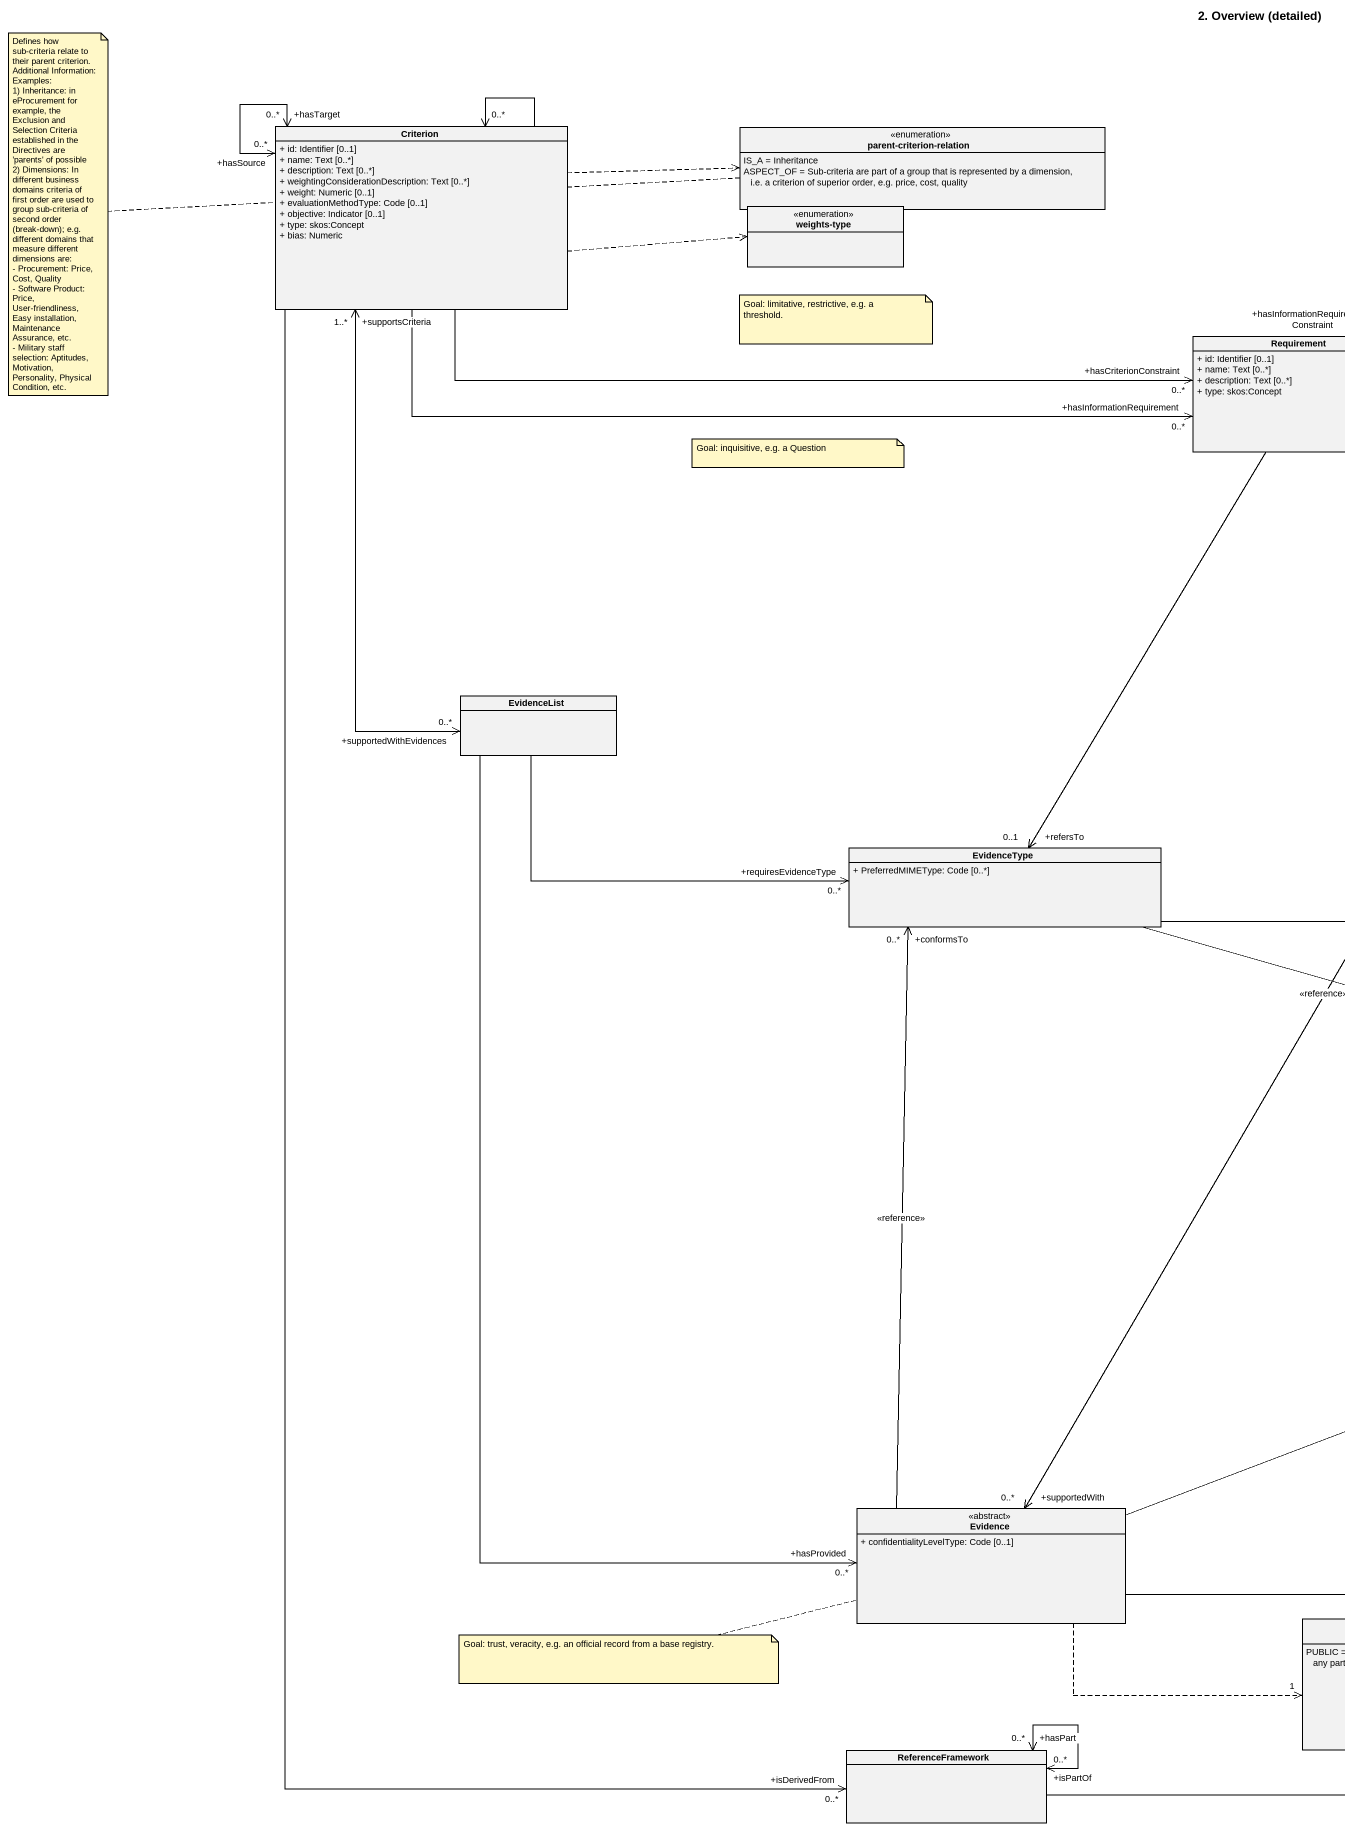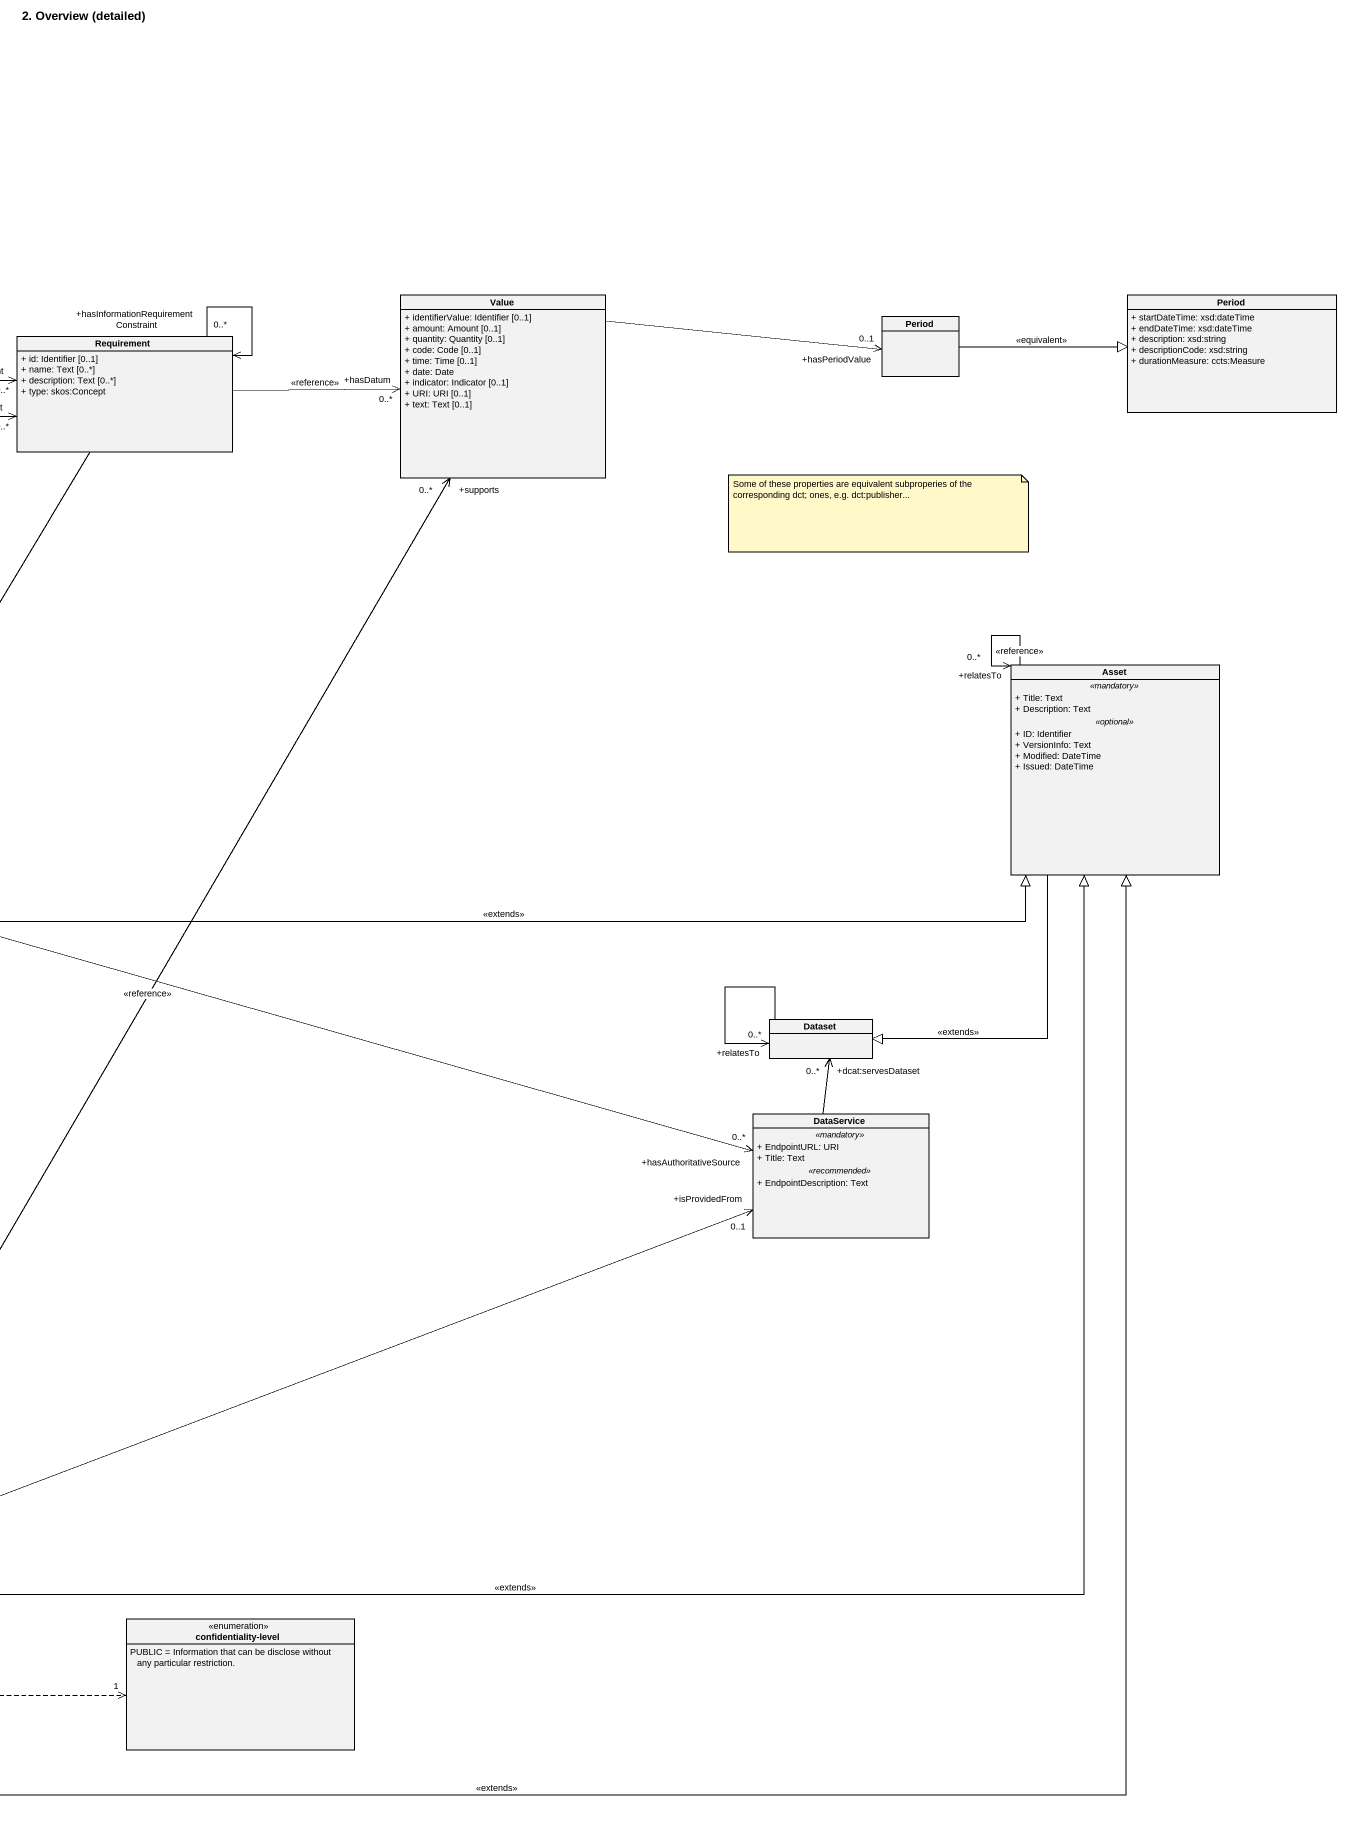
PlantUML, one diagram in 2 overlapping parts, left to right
@startuml
title 2. Overview (detailed)
hide circle
hide empty members
skinparam classAttributeIconSize 0
class Criterion {
  + id: Identifier [0..1]
  + name: Text [0..*]
  + description: Text [0..*]
  + weightingConsiderationDescription: Text [0..*]
  + weight: Numeric [0..1]
  + evaluationMethodType: Code [0..1]
  + objective: Indicator [0..1]
  + type: skos:Concept
  + bias: Numeric
}
enum "parent-criterion-relation" as parent_criterion_relation {
  IS_A = Inheritance
  ASPECT_OF = Sub-criteria are part of a group that is represented by a dimension, i.e. a criterion of superior order, e.g. price, cost, quality
}
enum "weights-type" as weights_type
class Value {
  + identifierValue: Identifier [0..1]
  + amount: Amount [0..1]
  + quantity: Quantity [0..1]
  + code: Code [0..1]
  + time: Time [0..1]
  + date: Date
  + indicator: Indicator [0..1]
  + URI: URI [0..1]
  + text: Text [0..1]
}
class Period {
  + startDateTime: xsd:dateTime
  + endDateTime: xsd:dateTime
  + description: xsd:string
  + descriptionCode: xsd:string
  + durationMeasure: ccts:Measure
}
class Requirement {
  + id: Identifier [0..1]
  + name: Text [0..*]
  + description: Text [0..*]
  + type: skos:Concept
}
class "Period" as Period_2
class EvidenceList
class Asset {
  .. <<mandatory>> ..
  + Title: Text
  + Description: Text
  .. <<optional>> ..
  + ID: Identifier
  + VersionInfo: Text
  + Modified: DateTime
  + Issued: DateTime
}
class EvidenceType {
  + PreferredMIMEType: Code [0..*]
}
class Dataset
class DataService {
  .. <<mandatory>> ..
  + EndpointURL: URI
  + Title: Text
  .. <<recommended>> ..
  + EndpointDescription: Text
}
class Evidence <<abstract>> {
  + confidentialityLevelType: Code [0..1]
}
enum "confidentiality-level" as confidentiality_level {
  PUBLIC = Information that can be disclose without any particular restriction.
}
class ReferenceFramework
Criterion "+hasTarget\n0..*" <--> "+hasSource\n0..*" Criterion
Criterion --> "0..*" Criterion
Criterion .right.> parent_criterion_relation
Criterion .right.> weights_type
Criterion -right-> "+hasCriterionConstraint\n0..*" Requirement
Criterion -right-> "+hasInformationRequirement\n0..*" Requirement
Criterion "+supportsCriteria\n1..*" <--> "+supportedWithEvidences\n0..*" EvidenceList
Criterion --> "+isDerivedFrom\n0..*" ReferenceFramework
Value -right-> "+hasPeriodValue\n0..1" Period_2
Value "+supports\n0..*" <--> "+supportedWith\n0..*" Evidence : <<reference>>
Requirement -right-> "+hasDatum\n0..*" Value : <<reference>>
Requirement <-- "+hasInformationRequirementConstraint\n0..*" Requirement
Requirement --> "+refersTo\n0..1" EvidenceType
Period_2 -right-|> Period : <<equivalent>>
EvidenceList -right-> "+requiresEvidenceType\n0..*" EvidenceType
EvidenceList --> "+hasProvided\n0..*" Evidence
Asset --> "+relatesTo\n0..*" Asset : <<reference>>
Asset --|> Dataset : <<extends>>
EvidenceType -right-|> Asset : <<extends>>
EvidenceType -right-> "+hasAuthoritativeSource\n0..*" DataService
Dataset --> "+relatesTo\n0..*" Dataset
DataService -up-> "+dcat:servesDataset\n0..*" Dataset
Evidence -up-|> Asset : <<extends>>
Evidence -up-> "+conformsTo\n0..*" EvidenceType : <<reference>>
Evidence -right-> "+isProvidedFrom\n0..1" DataService
Evidence .right.> "1" confidentiality_level
ReferenceFramework -up-|> Asset : <<extends>>
ReferenceFramework "+isPartOf\n0..*" <--> "+hasPart\n0..*" ReferenceFramework
note left of parent_criterion_relation
  Defines how sub-criteria relate to their parent criterion.
  Additional Information:
  Examples:
  1) Inheritance: in eProcurement for example, the Exclusion and Selection Criteria established in the Directives are 'parents' of possible
  2) Dimensions: In different business domains criteria of first order are used to group sub-criteria of second order (break-down); e.g. different domains that measure different dimensions are:
  - Procurement: Price, Cost, Quality
  - Software Product: Price, User-friendliness, Easy installation, Maintenance Assurance, etc.
  - Military staff selection: Aptitudes, Motivation, Personality, Physical Condition, etc.
end note
note as N2
  Goal: limitative, restrictive, e.g. a threshold.
end note
note as N3
  Goal: inquisitive, e.g. a Question
end note
note as N4
  Some of these properties are equivalent subproperies of the corresponding dct; ones, e.g. dct:publisher...
end note
note left of Evidence : Goal: trust, veracity, e.g. an official record from a base registry.
@enduml
